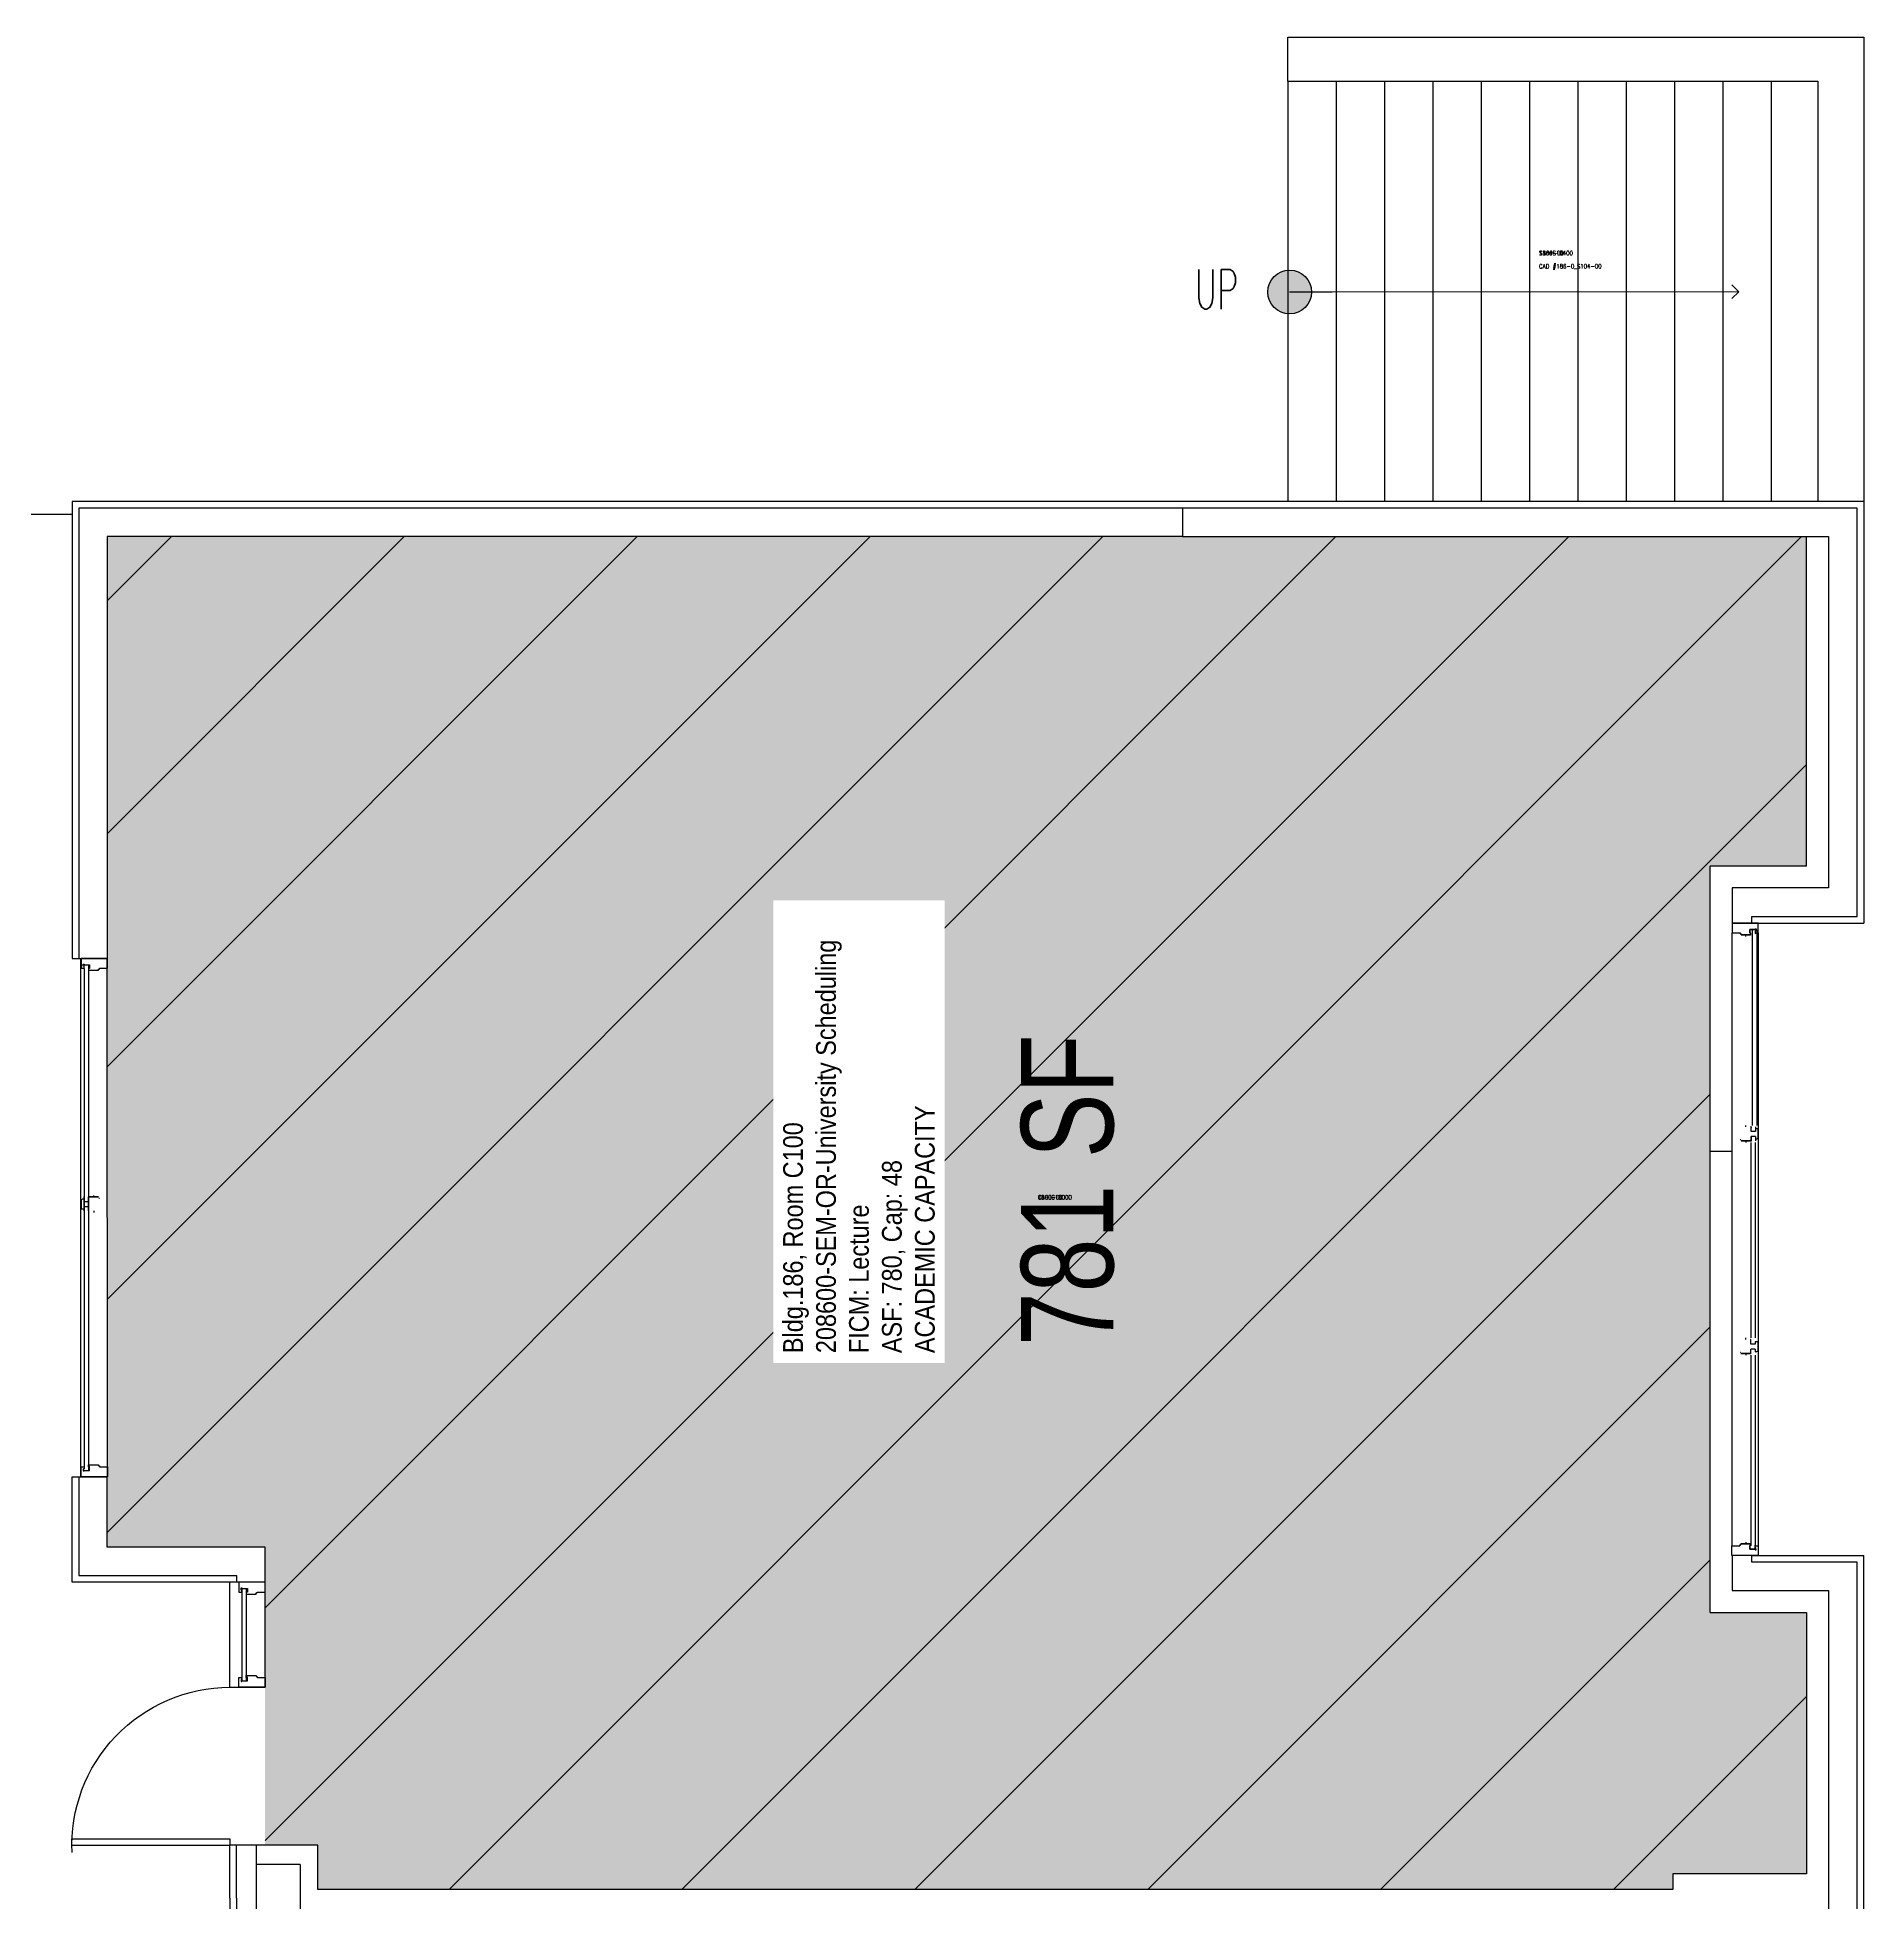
# Model space of a CAD drawing. Header units: inches. Extents: x -16 to 4862, y -243 to 5624.
# Drawn here: x 4445.7 to 4861.6, y 718.1 to 1142.8 of the extents above; entities that cross this region are included whole.
import ezdxf
from ezdxf.enums import TextEntityAlignment as Align

# ---------------------------------------------------------------- set-up
doc = ezdxf.new("R2010")
doc.units = ezdxf.units.IN
doc.header["$LTSCALE"] = 10
doc.header["$MEASUREMENT"] = 0
doc.layers.get('0').update_dxf_attribs({"linetype": 'CONTINUOUS'})
for name, color, linetype in [('A-DOOR', 2, 'CONTINUOUS'), ('A-FLOR', 3, 'CONTINUOUS'), ('A-GLAZ', 1, 'CONTINUOUS'), ('A-GLAZ-SILL', 2, 'CONTINUOUS'), ('A-IDEN-CNUM', 7, 'CONTINUOUS'), ('A-IDEN-RNUM', 7, 'CONTINUOUS'), ('A-IDEN-SNUM', 4, 'CONTINUOUS'), ('A-IDEN-VNUM', 4, 'CONTINUOUS'), ('A-WALL', 5, 'CONTINUOUS'), ('AREA-TEXT', 3, 'CONTINUOUS'), ('Rooms-Capacity', 4, 'CONTINUOUS'), ('Rooms-Category-Color', 7, 'CONTINUOUS'), ('Rooms-College-Color', 7, 'CONTINUOUS'), ('Rooms-Department-Color', 7, 'CONTINUOUS'), ('Rooms-Division-Color', 7, 'CONTINUOUS'), ('Rooms-Information', 7, 'CONTINUOUS')]:
    doc.layers.add(name, color=color, linetype=linetype)
doc.styles.add('AREA', font='arial.ttf', dxfattribs={"height": 21})
doc.styles.add('ROOMSNUMBER', font='TXT.SHX', dxfattribs={"height": 1})
doc.styles.add('ROOMVNUMBER', font='arial.ttf', dxfattribs={"width": 0.85, "height": 30})
doc.styles.add('SIMPLEX', font='simplex.shx', dxfattribs={"width": 0.6})

# ---------------------------------------------------------------- blocks, each defined once
blk = doc.blocks.new('30DRRH')
for p, q in [((36, 1.5), (0, 1.5)), ((0, 1.5), (0, 0)), ((0, 0), (36, 0)), ((36, 0), (36, 1.5))]:
    blk.add_line(p, q)
blk.add_arc((0, 0), 36, 357.433, 90)

msp = doc.modelspace()

# ---------------------------------------------------------------- hatches: boundary and pattern name
at = {"layer": 'A-FLOR'}
h = msp.add_hatch(color=256, dxfattribs=at)
edge = h.paths.add_edge_path()
edge.add_arc((4730.92, 1084.81), 5, 0, 360)
at = {"layer": 'Rooms-Capacity'}
h = msp.add_hatch(dxfattribs=at)
h.set_pattern_fill('ANSI31', color=256, scale=300, style=0)
h.paths.add_polyline_path([(4461.67, 1029.13), (4461.67, 799.1), (4497.6, 799.1), (4497.6, 731.23), (4509.6, 731.23), (4509.6, 721.13), (4818.14, 721.13), (4818.14, 724.7), (4848.64, 724.7), (4848.64, 784.19), (4826.67, 784.19), (4826.67, 954.14), (4848.64, 954.14), (4848.64, 1029.13)])
at = {"layer": 'Rooms-Category-Color', "true_color": 0xffff64}
msp.add_hatch(color=51, dxfattribs=at).paths.add_polyline_path([(4461.67, 1029.13), (4461.67, 799.1), (4497.6, 799.1), (4497.6, 731.23), (4509.6, 731.23), (4509.6, 721.13), (4818.14, 721.13), (4818.14, 724.7), (4848.64, 724.7), (4848.64, 784.19), (4826.67, 784.19), (4826.67, 954.14), (4848.64, 954.14), (4848.64, 1029.13)])
at = {"layer": 'Rooms-College-Color', "true_color": 0xffff64}
msp.add_hatch(color=51, dxfattribs=at).paths.add_polyline_path([(4461.67, 1029.13), (4461.67, 799.1), (4497.6, 799.1), (4497.6, 731.23), (4509.6, 731.23), (4509.6, 721.13), (4818.14, 721.13), (4818.14, 724.7), (4848.64, 724.7), (4848.64, 784.19), (4826.67, 784.19), (4826.67, 954.14), (4848.64, 954.14), (4848.64, 1029.13)])
at = {"layer": 'Rooms-Department-Color', "true_color": 0x003fff}
msp.add_hatch(color=160, dxfattribs=at).paths.add_polyline_path([(4461.67, 1029.13), (4461.67, 799.1), (4497.6, 799.1), (4497.6, 731.23), (4509.6, 731.23), (4509.6, 721.13), (4818.14, 721.13), (4818.14, 724.7), (4848.64, 724.7), (4848.64, 784.19), (4826.67, 784.19), (4826.67, 954.14), (4848.64, 954.14), (4848.64, 1029.13)])
at = {"layer": 'Rooms-Division-Color', "true_color": 0x003fff}
msp.add_hatch(color=160, dxfattribs=at).paths.add_polyline_path([(4461.67, 1029.13), (4461.67, 799.1), (4497.6, 799.1), (4497.6, 731.23), (4509.6, 731.23), (4509.6, 721.13), (4818.14, 721.13), (4818.14, 724.7), (4848.64, 724.7), (4848.64, 784.19), (4826.67, 784.19), (4826.67, 954.14), (4848.64, 954.14), (4848.64, 1029.13)])

# ---------------------------------------------------------------- linework, layer by layer
at = {"layer": 'A-FLOR'}
for p, q in [((4730.54, 1132.8), (4730.54, 1037.13)), ((4741.54, 1132.8), (4741.54, 1037.13)), ((4752.54, 1132.8), (4752.54, 1037.13)), ((4763.54, 1132.8), (4763.54, 1037.13)), ((4774.54, 1132.8), (4774.54, 1037.13)), ((4785.54, 1132.8), (4785.54, 1037.13)), ((4796.54, 1132.8), (4796.54, 1037.13)), ((4807.54, 1132.8), (4807.54, 1037.13)), ((4818.54, 1132.8), (4818.54, 1037.13)), ((4829.54, 1132.8), (4829.54, 1037.13)), ((4840.54, 1132.8), (4840.54, 1037.13)), ((4453.67, 1034.13), (2450.62, 1034.13))]:
    msp.add_line(p, q, dxfattribs=at)
for points in [[(4833.18, 1084.88), (4740.6, 1084.81), (4730.92, 1084.81)], [(4833.18, 1084.88), (4831.64, 1086.42)], [(4833.18, 1084.88), (4831.64, 1083.34)]]:
    msp.add_lwpolyline(points, dxfattribs=at)
msp.add_circle((4730.92, 1084.81), 5, dxfattribs=at)
at = {"layer": 'A-GLAZ'}
for p, q in [((4831.64, 938.89), (4831.64, 799.39)), ((4836.27, 939.59), (4836.27, 895.1)), ((4837.62, 938.89), (4837.64, 799.39)), ((4456.37, 930.78), (4456.37, 817.44)), ((4457.37, 931.67), (4457.37, 816.55)), ((4835.95, 891.18), (4835.95, 846.69)), ((4835.95, 842.77), (4835.95, 799.49)), ((4492.32, 789.78), (4492.32, 768.48)), ((4493.32, 789.65), (4493.32, 768.61))]:
    msp.add_line(p, q, dxfattribs=at)
at = {"layer": 'A-GLAZ-SILL'}
for p, q in [((4837.27, 939.59), (4837.27, 895.1)), ((4836.95, 891.18), (4836.95, 846.69)), ((4836.95, 842.77), (4836.95, 799.49))]:
    msp.add_line(p, q, dxfattribs=at)
at = {"layer": 'A-WALL'}
for p, q in [((4730.54, 1132.8), (4730.54, 1142.8)), ((4730.54, 1142.8), (4861.64, 1142.8)), ((4861.64, 1142.8), (4861.64, 941.14)), ((4851.23, 1132.8), (4851.23, 1037.13)), ((4861.64, 1037.13), (4453.67, 1037.13)), ((4453.67, 1037.13), (4453.67, 933.11)), ((4706.54, 1035.63), (4455.17, 1035.63)), ((4455.17, 1035.63), (4455.17, 933.11)), ((4706.54, 1029.13), (4461.67, 1029.13)), ((4461.67, 1029.13), (4461.67, 933.11)), ((4848.64, 954.14), (4848.64, 1029.13)), ((4848.64, 954.14), (4826.67, 954.14)), ((4826.67, 784.19), (4826.67, 954.14)), ((4835.71, 939.7), (4835.71, 938.84)), ((4836.96, 939.7), (4835.71, 939.7)), ((4836.17, 941.14), (4861.64, 941.14)), ((4836.96, 939.82), (4836.96, 939.7)), ((4835.83, 938.45), (4833.71, 938.45)), ((4834.79, 938.07), (4834.79, 938.45)), ((4453.67, 933.11), (4461.68, 933.11)), ((4455.68, 815.1), (4455.68, 933.11)), ((4461.68, 815.1), (4461.67, 933.11)), ((4834.79, 894.73), (4834.79, 895.1)), ((4835.98, 894.76), (4835.85, 894.73)), ((4835.98, 893.73), (4835.98, 894.76)), ((4835.98, 894.73), (4835.98, 894.59)), ((4836.98, 893.73), (4835.98, 893.73)), ((4835.98, 891.52), (4835.98, 892.55)), ((4836.98, 892.55), (4835.98, 892.55)), ((4835.98, 892.55), (4835.98, 891.55)), ((4836.98, 894.73), (4836.98, 893.73)), ((4837.17, 894.27), (4836.98, 894.27)), ((4836.98, 894.27), (4836.98, 893.74)), ((4836.98, 892.55), (4836.98, 891.92)), ((4836.98, 892.55), (4836.98, 891.55)), ((4836.98, 891.92), (4837.17, 892.02)), ((4837.64, 894.27), (4837.17, 894.27)), ((4837.17, 892.02), (4837.33, 892.02)), ((4837.33, 892.02), (4837.64, 892.2)), ((4837.64, 892.2), (4837.64, 894.27)), ((4833.63, 891.8), (4833.5, 891.8)), ((4834.79, 891.55), (4834.79, 891.18)), ((4834.79, 891.55), (4834.79, 891.18)), ((4835.85, 891.55), (4835.98, 891.52)), ((4458.59, 878.79), (4458.59, 879.16)), ((4458.59, 878.79), (4458.59, 879.16)), ((4458.59, 878.79), (4458.59, 879.16)), ((4458.59, 878.79), (4458.59, 879.16)), ((4456.05, 878.33), (4455.74, 878.15)), ((4456.05, 878.32), (4455.74, 878.14)), ((4455.74, 878.15), (4455.74, 876.08)), ((4455.74, 878.14), (4455.74, 876.07)), ((4455.74, 876.08), (4456.22, 876.08)), ((4455.74, 876.07), (4456.22, 876.07)), ((4456.22, 878.33), (4456.05, 878.33)), ((4456.22, 878.32), (4456.05, 878.32)), ((4456.4, 878.42), (4456.22, 878.32)), ((4456.4, 878.42), (4456.22, 878.33)), ((4456.22, 876.08), (4456.4, 876.08)), ((4456.22, 876.07), (4456.4, 876.07)), ((4456.4, 875.61), (4456.4, 878.79)), ((4456.4, 877.79), (4456.4, 878.79)), ((4456.4, 877.79), (4456.4, 878.42)), ((4456.4, 877.79), (4456.4, 878.42)), ((4456.4, 877.79), (4457.4, 877.79)), ((4456.4, 877.79), (4457.4, 877.79)), ((4456.4, 876.07), (4456.4, 876.61)), ((4456.4, 876.61), (4457.4, 876.61)), ((4456.4, 876.08), (4456.4, 876.61)), ((4456.4, 876.61), (4457.4, 876.61)), ((4456.4, 875.61), (4456.4, 876.61)), ((4457.53, 878.79), (4457.4, 878.82)), ((4457.4, 878.82), (4457.4, 877.79)), ((4457.53, 878.79), (4457.4, 878.82)), ((4457.4, 878.82), (4457.4, 877.79)), ((4457.4, 875.61), (4457.4, 878.79)), ((4457.4, 877.79), (4457.4, 878.79)), ((4457.4, 876.61), (4457.4, 875.58)), ((4457.4, 876.61), (4457.4, 875.58)), ((4457.4, 875.61), (4457.4, 875.76)), ((4457.4, 875.58), (4457.53, 875.61)), ((4457.4, 875.58), (4457.53, 875.61)), ((4458.59, 875.61), (4458.59, 875.24)), ((4458.59, 875.61), (4458.59, 875.24)), ((4459.75, 878.54), (4459.88, 878.54)), ((4459.75, 878.54), (4459.88, 878.54)), ((4834.77, 846.32), (4834.77, 846.69)), ((4835.95, 846.35), (4835.83, 846.32)), ((4835.95, 845.32), (4835.95, 846.35)), ((4836.95, 845.32), (4835.95, 845.32)), ((4837.14, 845.85), (4836.95, 845.85)), ((4836.95, 845.85), (4836.95, 845.32)), ((4837.62, 845.85), (4837.14, 845.85)), ((4837.62, 843.78), (4837.62, 845.85)), ((4833.6, 843.39), (4833.48, 843.39)), ((4834.77, 843.14), (4834.77, 842.77)), ((4834.77, 843.14), (4834.77, 842.77)), ((4835.83, 843.14), (4835.95, 843.11)), ((4835.95, 843.11), (4835.95, 844.14)), ((4836.95, 844.14), (4835.95, 844.14)), ((4836.95, 844.14), (4836.95, 843.51)), ((4836.95, 843.51), (4837.14, 843.61)), ((4837.14, 843.61), (4837.31, 843.6)), ((4837.31, 843.6), (4837.62, 843.78)), ((4453.67, 815.1), (4461.68, 815.1)), ((4835.81, 799.84), (4833.68, 799.84)), ((4834.77, 800.21), (4834.77, 799.84)), ((4835.68, 798.59), (4835.68, 799.44)), ((4836.93, 798.59), (4835.68, 798.59)), ((4836.93, 798.46), (4836.93, 798.59)), ((4861.64, 701.13), (4861.64, 797.14)), ((4497.6, 791.1), (4453.67, 791.1)), ((4489.58, 767.16), (4489.58, 791.1)), ((4489.58, 767.16), (4497.6, 767.16)), ((4489.6, 719.13), (4489.6, 731.23)), ((4491.1, 719.13), (4491.1, 731.23)), ((4495.6, 731.23), (4495.6, 707.41)), ((4505.6, 726.85), (4495.6, 726.85)), ((4505.6, 726.85), (4505.6, 711.41)), ((4489.6, 719.13), (4489.6, 707.41)), ((4491.1, 719.13), (4491.1, 707.41))]:
    msp.add_line(p, q, dxfattribs=at)
at = {"layer": 'A-WALL', "linetype": 'Continuous'}
msp.add_line((4836.17, 797.14), (4861.64, 797.14), dxfattribs=at)
at = {"layer": 'A-WALL'}
for points in [[(4730.54, 1132.8), (4851.23, 1132.8)], [(4831.67, 889.13), (4826.67, 889.13)], [(4453.67, 791.1), (4453.67, 815.1)], [(4455.17, 815.1), (4455.17, 792.6), (4491.1, 792.6), (4491.1, 791.1)], [(4497.6, 767.16), (4497.6, 799.1), (4461.67, 799.1), (4461.67, 815.1)], [(4826.67, 784.19), (4848.64, 784.19), (4848.64, 724.7), (4818.14, 724.7), (4818.14, 721.13), (4509.6, 721.13)], [(4509.6, 721.13), (4509.6, 731.23), (4489.6, 731.23)]]:
    msp.add_lwpolyline(points, dxfattribs=at)
for points in [[(4836.17, 941.14), (4836.17, 942.64), (4860.14, 942.64), (4860.14, 1035.63), (4706.54, 1035.63), (4706.54, 1029.13), (4853.64, 1029.13), (4853.64, 949.14), (4831.67, 949.14), (4831.67, 941.14)], [(4835.83, 938.84), (4835.71, 938.84), (4835.71, 939.7), (4836.32, 939.7), (4836.96, 939.7), (4836.96, 939.82), (4837.15, 939.82), (4837.14, 939.35), (4836.96, 939.42), (4836.96, 938.8), (4837.14, 938.89), (4837.64, 938.89), (4837.64, 941.14), (4831.67, 941.14), (4831.67, 938.89), (4833.48, 938.89), (4833.48, 938.7), (4833.71, 938.7), (4833.71, 938.45), (4835.83, 938.45), (4835.96, 938.42), (4835.96, 938.87)], [(4455.71, 933.11), (4455.71, 930.86), (4456.21, 930.86), (4456.39, 930.77), (4456.39, 931.39), (4456.21, 931.32), (4456.2, 931.79), (4456.39, 931.79), (4456.39, 931.67), (4457.64, 931.67), (4457.64, 930.81), (4457.52, 930.81), (4457.39, 930.84), (4457.39, 930.39), (4457.52, 930.42), (4459.64, 930.42), (4459.64, 930.67), (4459.87, 930.67), (4459.87, 930.86), (4461.68, 930.86), (4461.68, 933.11)], [(4455.71, 933.11), (4455.71, 930.86), (4456.21, 930.86), (4456.39, 930.77), (4456.39, 931.39), (4456.21, 931.32), (4456.2, 931.79), (4456.39, 931.79), (4456.39, 931.67), (4457.64, 931.67), (4457.64, 930.81), (4457.52, 930.81), (4457.39, 930.84), (4457.39, 930.39), (4457.52, 930.42), (4459.64, 930.42), (4459.64, 930.67), (4459.87, 930.67), (4459.87, 930.86), (4461.68, 930.86), (4461.68, 933.11)], [(4455.71, 933.11), (4455.71, 930.86), (4456.21, 930.86), (4456.39, 930.77), (4456.39, 931.39), (4456.21, 931.32), (4456.2, 931.79), (4456.39, 931.79), (4456.39, 931.67), (4457.64, 931.67), (4457.64, 930.81), (4457.52, 930.81), (4457.39, 930.84), (4457.39, 930.39), (4457.52, 930.42), (4459.64, 930.42), (4459.64, 930.67), (4459.87, 930.67), (4459.87, 930.86), (4461.68, 930.86), (4461.68, 933.11)], [(4833.73, 891.55), (4835.85, 891.55)], [(4459.65, 878.79), (4457.53, 878.79)], [(4459.65, 878.79), (4457.53, 878.79)], [(4833.7, 843.14), (4835.83, 843.14)], [(4455.71, 815.1), (4455.71, 817.35), (4456.21, 817.35), (4456.39, 817.45), (4456.39, 816.82), (4456.21, 816.89), (4456.2, 816.42), (4456.39, 816.42), (4456.39, 816.55), (4457.64, 816.55), (4457.64, 817.4), (4457.52, 817.4), (4457.39, 817.37), (4457.39, 817.83), (4457.52, 817.8), (4459.64, 817.8), (4459.64, 817.55), (4459.87, 817.55), (4459.87, 817.35), (4461.68, 817.35), (4461.68, 815.1)], [(4455.71, 815.1), (4455.71, 817.35), (4456.21, 817.35), (4456.39, 817.45), (4456.39, 816.82), (4456.21, 816.89), (4456.2, 816.42), (4456.39, 816.42), (4456.39, 816.55), (4457.64, 816.55), (4457.64, 817.4), (4457.52, 817.4), (4457.39, 817.37), (4457.39, 817.83), (4457.52, 817.8), (4459.64, 817.8), (4459.64, 817.55), (4459.87, 817.55), (4459.87, 817.35), (4461.68, 817.35), (4461.68, 815.1)], [(4455.71, 815.1), (4455.71, 817.35), (4456.21, 817.35), (4456.39, 817.45), (4456.39, 816.82), (4456.21, 816.89), (4456.2, 816.42), (4456.39, 816.42), (4456.39, 816.55), (4457.64, 816.55), (4457.64, 817.4), (4457.52, 817.4), (4457.39, 817.37), (4457.39, 817.83), (4457.52, 817.8), (4459.64, 817.8), (4459.64, 817.55), (4459.87, 817.55), (4459.87, 817.35), (4461.68, 817.35), (4461.68, 815.1)], [(4835.81, 799.44), (4835.68, 799.44), (4835.68, 798.59), (4836.3, 798.59), (4836.93, 798.59), (4836.93, 798.46), (4837.12, 798.46), (4837.11, 798.93), (4836.93, 798.86), (4836.93, 799.49), (4837.12, 799.39), (4837.62, 799.39), (4837.62, 797.14), (4831.64, 797.14), (4831.64, 799.39), (4833.46, 799.39), (4833.46, 799.59), (4833.68, 799.59), (4833.68, 799.84), (4835.81, 799.84), (4835.93, 799.87), (4835.93, 799.41)], [(4836.15, 701.13), (4836.15, 702.63), (4860.14, 702.63), (4860.14, 795.63), (4836.17, 795.63), (4836.17, 797.14), (4831.67, 797.14), (4831.67, 789.19), (4853.64, 789.19), (4853.64, 709.13), (4831.65, 709.13), (4831.65, 701.13)], [(4491.63, 791.1), (4491.63, 788.85), (4492.13, 788.85), (4492.32, 788.75), (4492.32, 789.38), (4492.13, 789.31), (4492.13, 789.78), (4492.32, 789.78), (4492.32, 789.65), (4493.57, 789.65), (4493.57, 788.8), (4493.44, 788.8), (4493.32, 788.83), (4493.32, 788.37), (4493.44, 788.4), (4495.57, 788.4), (4495.57, 788.65), (4495.79, 788.65), (4495.79, 788.85), (4497.6, 788.85), (4497.6, 791.1)], [(4491.63, 767.16), (4491.63, 769.41), (4492.13, 769.41), (4492.32, 769.51), (4492.32, 768.88), (4492.13, 768.95), (4492.13, 768.48), (4492.32, 768.48), (4492.32, 768.61), (4493.57, 768.61), (4493.57, 769.46), (4493.44, 769.46), (4493.32, 769.43), (4493.32, 769.89), (4493.44, 769.86), (4495.57, 769.86), (4495.57, 769.61), (4495.79, 769.61), (4495.79, 769.41), (4497.6, 769.41), (4497.6, 767.16)]]:
    msp.add_lwpolyline(points, close=True, dxfattribs=at)
for points in [[(4833.73, 894.73, 0, 0, 0), (4835.85, 894.73, 0, 0, 0), (4833.73, 894.73, 0, 0, 0), (4833.73, 894.5, 0, 0, 0), (4833.5, 894.5, 0.02, 0.02, 0), (4833.5, 894.27, 0.02, 0.02, 0), (4831.67, 894.27, 0.02, 0.02, 0), (4831.67, 892.02, 0, 0, 0), (4833.5, 892.02, 0, 0, 0), (4833.5, 891.8, 0, 0, 0), (4833.73, 891.8, 0, 0, 0), (4833.73, 891.55, 0, 0, 0)], [(4459.65, 875.61, 0, 0, 0), (4457.53, 875.61, 0, 0, 0), (4459.65, 875.61, 0, 0, 0), (4459.65, 875.84, 0, 0, 0), (4459.88, 875.84, 0.02, 0.02, 0), (4459.88, 876.08, 0.02, 0.02, 0), (4461.72, 876.08, 0.02, 0.02, 0), (4461.72, 878.33, 0, 0, 0), (4459.88, 878.33, 0, 0, 0), (4459.88, 878.54, 0, 0, 0), (4459.65, 878.54, 0, 0, 0), (4459.65, 878.79, 0, 0, 0)], [(4833.7, 846.32, 0, 0, 0), (4835.83, 846.32, 0, 0, 0), (4833.7, 846.32, 0, 0, 0), (4833.7, 846.09, 0, 0, 0), (4833.48, 846.09, 0.02, 0.02, 0), (4833.48, 845.85, 0.02, 0.02, 0), (4831.64, 845.85, 0.02, 0.02, 0), (4831.64, 843.6, 0, 0, 0), (4833.48, 843.6, 0, 0, 0), (4833.48, 843.39, 0, 0, 0), (4833.7, 843.39, 0, 0, 0), (4833.7, 843.14, 0, 0, 0)]]:
    msp.add_lwpolyline(points, format="xyseb", dxfattribs=at)

# ---------------------------------------------------------------- block references
at = {"layer": 'A-DOOR', "extrusion": (0, 0, -1), "zscale": -1}
msp.add_blockref('30DRRH', (-4489.6, 731.16), dxfattribs=at)

# ---------------------------------------------------------------- texts
at = {"layer": 'A-FLOR', "insert": (4714.27, 1089.91), "char_height": 9, "width": 244.375, "attachment_point": 2, "style": 'SIMPLEX'}
msp.add_mtext('UP', dxfattribs=at)
at = {"layer": 'A-IDEN-CNUM', "style": 'ROOMSNUMBER', "width": 0.85}
for s, p in [('CAD #186-0_S104-00', (4787.73, 1090.18)), ('CAD #186-0_C100-00', (4673.59, 875.21))]:
    msp.add_text(s, height=1, rotation=360, dxfattribs=at).set_placement(p)
at = {"layer": 'A-IDEN-RNUM', "style": 'ROOMSNUMBER', "width": 0.85}
for s, p in [('S104-00', (4787.73, 1093.18)), ('C100-00', (4673.59, 878.21))]:
    msp.add_text(s, height=1, rotation=360, dxfattribs=at).set_placement(p)
at = {"layer": 'A-IDEN-SNUM', "style": 'ROOMSNUMBER', "width": 0.85}
for s, p in [('1860S10400', (4787.73, 1093.18)), ('1860C10000', (4673.59, 878.21))]:
    msp.add_text(s, height=1, rotation=360, dxfattribs=at).set_placement(p)
at = {"layer": 'A-IDEN-VNUM', "style": 'ROOMVNUMBER', "width": 0.85}
msp.add_text('C100', height=31.5, rotation=90, dxfattribs=at).set_placement((4634.4, 887.95), align=Align.MIDDLE_CENTER)
at = {"layer": 'AREA-TEXT', "style": 'AREA', "width": 0.75}
msp.add_text('781 SF', height=21, rotation=90, dxfattribs=at).set_placement((4680.26, 880.31), align=Align.MIDDLE_CENTER)

# ---------------------------------------------------------------- next in the draw order: texts
at = {"layer": 'Rooms-Information', "insert": (4650.15, 843.24), "char_height": 4.5, "width": 100.8, "attachment_point": 7, "rotation": 90, "style": 'ROOMVNUMBER', "bg_fill": 3, "box_fill_scale": 1.5, "bg_fill_color": 256, "bg_fill_true_color": 13158600, "bg_fill_transparency": 0}
msp.add_mtext('Bldg.186, Room C100^M^J208600-SEM-OR-University Scheduling^M^JFICM: Lecture^M^JASF: 780, Cap: 48^M^JACADEMIC CAPACITY', dxfattribs=at)

doc.saveas('drawing.dxf')
